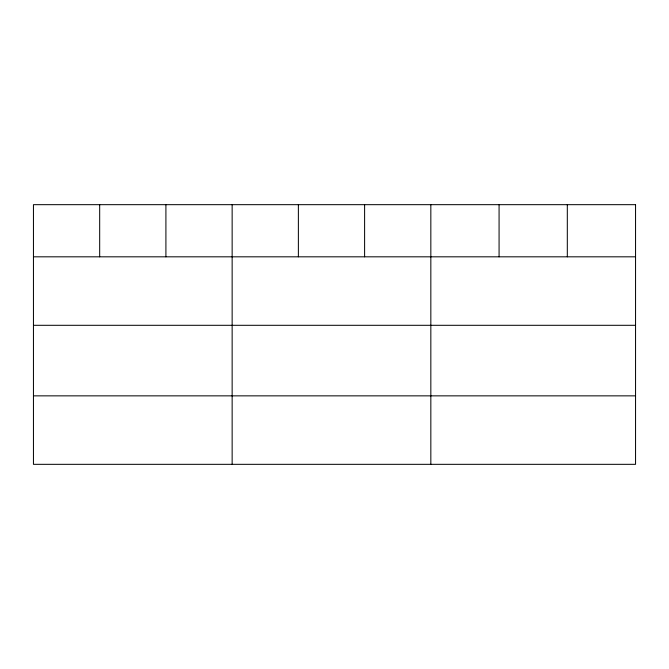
<?xml version="1.0" encoding="UTF-8"?>
<svg xmlns="http://www.w3.org/2000/svg" width="669" height="669" viewBox="0 0 669 669"><rect width="100%" height="100%" fill="white"/><g stroke="black" fill="none" stroke-linecap="round" stroke-linejoin="round"><path stroke-width="1" d="M33.45 256.821L635.55 256.821M33.45 325.301L635.55 325.301M33.45 395.856L635.55 395.856M567.312 204.672L567.312 256.821M499.074 204.672L499.074 256.821M430.836 204.672L430.836 464.328M364.605 204.672L364.605 256.821M298.374 204.672L298.374 256.821M232.143 204.672L232.143 464.328M165.912 204.672L165.912 256.821M99.681 204.672L99.681 256.821M635.55 204.672L33.45 204.672L33.45 464.328L635.55 464.328L635.55 204.672"/></g></svg>
